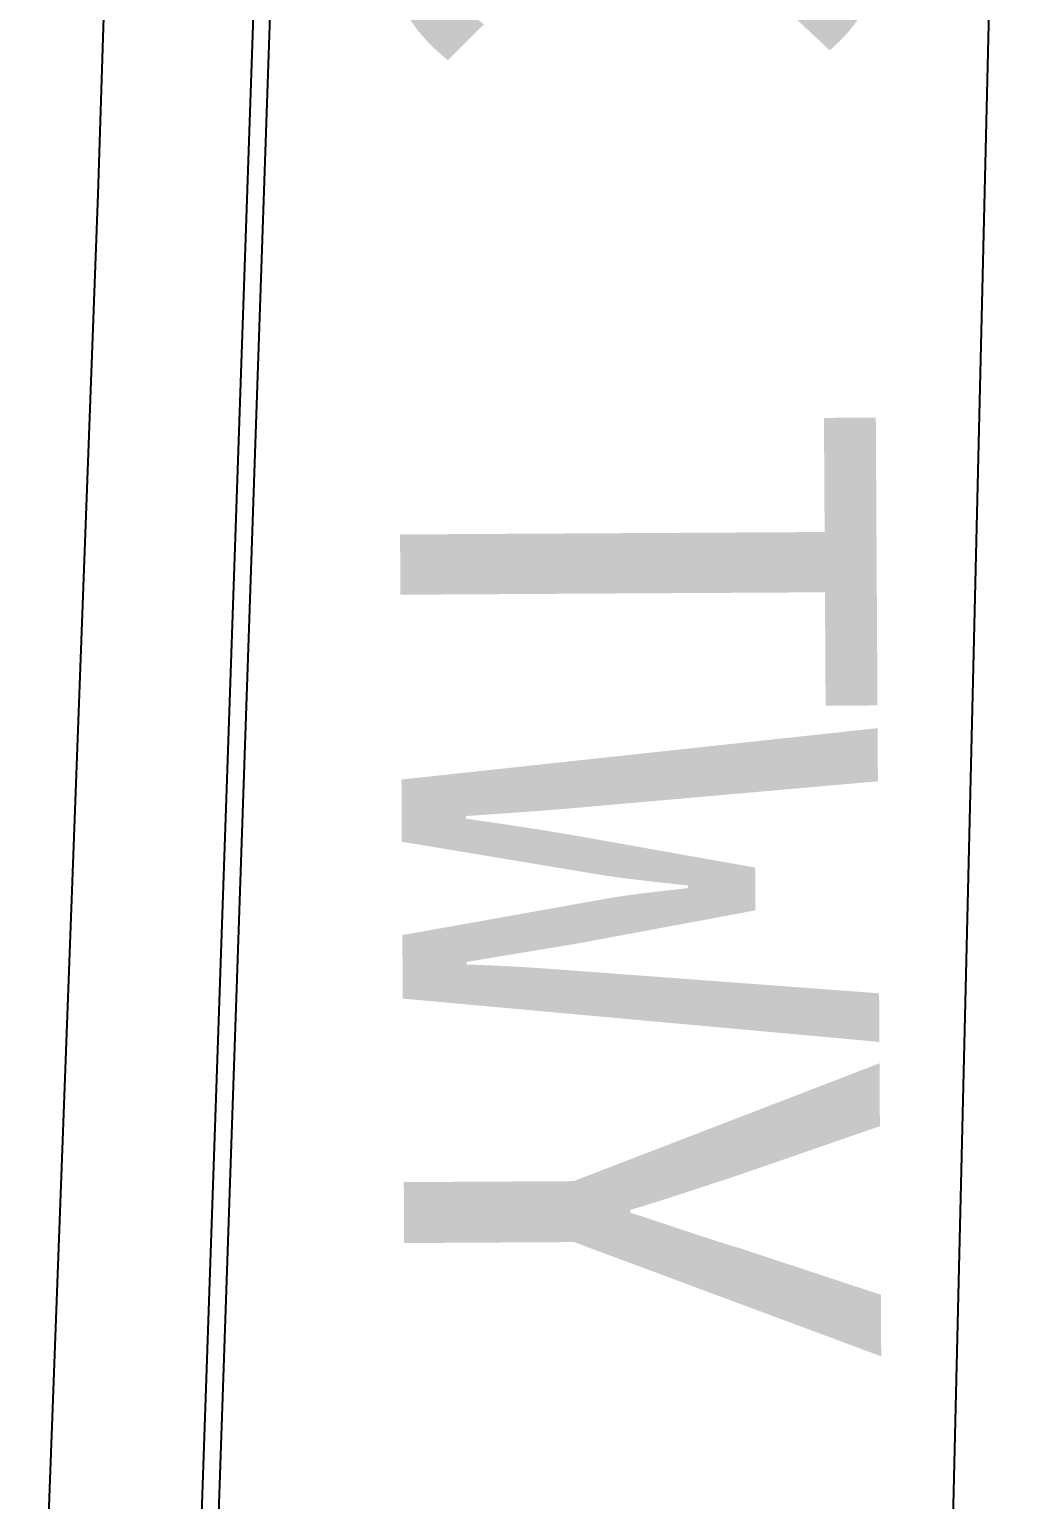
# Model space of a CAD drawing. Header units: millimetres. Extents: x 1358 to 1865, y 706 to 1003.
# Drawn here: x 1651.36 to 1655.17, y 919.81 to 925.46 of the extents above; entities that cross this region are included whole.
import ezdxf
from ezdxf.enums import TextEntityAlignment as Align

# ---------------------------------------------------------------- set-up
doc = ezdxf.new("R2010")
doc.units = ezdxf.units.MM
doc.layers.add('建築', color=7, linetype='Continuous')
doc.styles.add('細明體', font='')
doc.styles.get('細明體').set_extended_font_data('細明體')

msp = doc.modelspace()

# ---------------------------------------------------------------- linework, layer by layer
at = {"layer": '建築', "ltscale": 1000}
for p, q in [((1651.9192, 914.7385, -0.309), (1652.4801, 931.0417, -0.309)), ((1651.8539, 914.7102, -0.309), (1652.4061, 930.7929, -0.309)), ((1651.8539, 914.7102, -0.309), (1652.4061, 930.7929, -0.309)), ((1655.1701, 930.4684, -0.309), (1654.71, 911.2449, -0.309)), ((1651.8042, 930.3466, -0.309), (1651.6267, 924.8258, -0.309)), ((1651.6267, 924.8258, -0.309), (1651.364, 917.7782, -0.309))]:
    msp.add_line(p, q, dxfattribs=at)

# ---------------------------------------------------------------- texts
at = {"layer": '建築', "ltscale": 1000, "style": '細明體'}
msp.add_text('CC TWY', height=1.83117, rotation=270.3303, dxfattribs=at).set_placement((1653.7014, 924.0315, 0.4568), align=Align.MIDDLE_CENTER)

doc.saveas('drawing.dxf')
